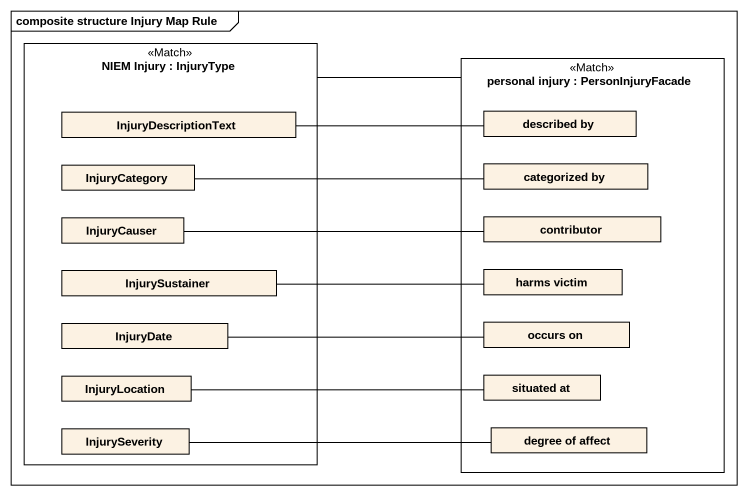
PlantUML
@startuml
mainframe composite structure Injury Map Rule
rectangle "NIEM Injury : InjuryType" as NIEM_Injury <<Match>> {
  rectangle InjuryDescriptionText
  rectangle InjuryCategory
  rectangle InjuryCauser
  rectangle InjurySustainer
  rectangle InjuryDate
  rectangle InjuryLocation
  rectangle InjurySeverity
}
rectangle "personal injury : PersonInjuryFacade" as personal_injury <<Match>> {
  rectangle "described by" as described_by
  rectangle "categorized by" as categorized_by
  rectangle contributor
  rectangle "harms victim" as harms_victim
  rectangle "occurs on" as occurs_on
  rectangle "situated at" as situated_at
  rectangle "degree of affect" as degree_of_affect
}
NIEM_Injury -right- personal_injury
InjuryDescriptionText -right- described_by
InjuryCategory -right- categorized_by
InjuryCauser -right- contributor
InjurySustainer -right- harms_victim
InjuryDate -right- occurs_on
InjuryLocation -right- situated_at
InjurySeverity -right- degree_of_affect
@enduml
